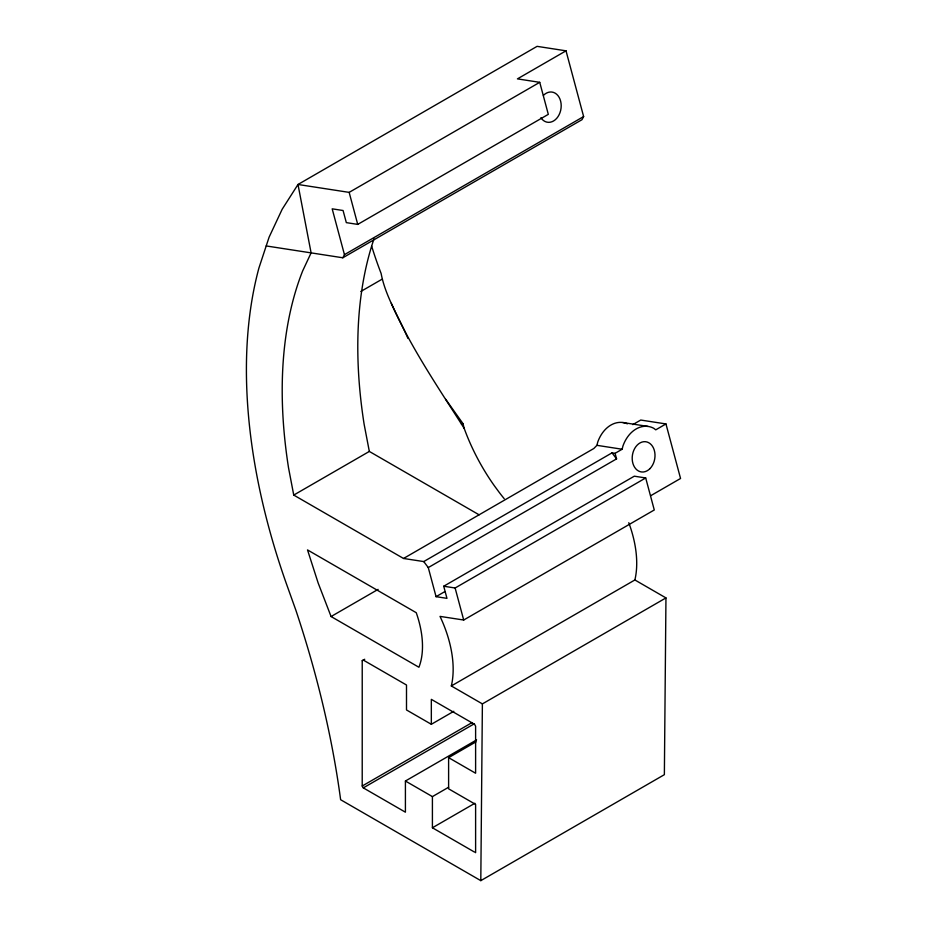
<?xml version="1.0" encoding="UTF-8"?>
<svg xmlns="http://www.w3.org/2000/svg" width="927" height="927" viewBox="0 0 927 927"><rect width="100%" height="100%" fill="white"/><g stroke="black" fill="none" stroke-linecap="round" stroke-linejoin="round"><path stroke-width="1.39" d="M476.594 739.92L405.412 781.021L405.412 812.191L363.303 787.88L362.214 786.015L362.225 660.696L364.728 659.259M362.225 660.696L363.303 660.082L406.501 685.018L406.501 709.955L431.333 724.288L431.333 699.352L474.531 724.288L475.609 726.165L475.609 773.234L448.61 757.649L448.61 788.819L475.609 804.404L475.609 852.713M266.211 245.945L342.816 257.776L581.994 119.687L583.628 116.559L566.015 50.823L537.092 46.35L297.996 184.485L282.167 209.259L269.108 237.161L258.934 267.973A511.774 295.47 60 0 0 286.281 583.419L295.875 610.244A752.84 434.659 60 0 1 340.626 799.723L480.8 880.65L482.388 703.894L665.957 597.915L634.879 579.966A92.121 53.187 60 0 0 628.773 522.712M665.957 597.915L664.369 774.671L480.8 880.65M407.938 338.39C398.83 317.057 385.389 296.234 381.124 273.488A536.86 143.43 48.3 0 1 371.669 246.118M342.816 257.776L344.45 254.647L332.179 208.83L343.071 210.51L346.327 222.631L357.729 224.404L548.309 114.357L539.734 82.329L349.155 192.376L297.996 184.485L311.101 252.897L302.654 270.939A461.159 266.258 60 0 0 288.529 467.811L293.743 495.076L403.535 558.471L593.825 448.506L596.93 445.331L597.73 442.098A30.753 22.769 -81.2 0 1 627.382 423.824M403.535 558.471L423.743 561.565L612.029 452.863L615.064 453.326L622.156 449.236L622.944 446.003A30.753 22.769 -81.2 0 1 653.686 428.251L655.771 429.827L665.957 423.94L680.557 478.471L650.661 495.736M566.015 50.823L517.428 78.876L539.734 82.329M344.45 254.647L583.628 116.559M360.823 291.472L381.762 279.386M293.743 495.076L369.328 451.437L479.12 514.821M632.817 424.612L640.742 420.047L665.957 423.94M331.078 616.536L418.911 667.255A80.916 46.721 60 0 0 416.246 612.701L307.521 549.931L318.135 582.944L331.078 616.536L378.123 589.375M482.388 703.894L451.322 685.957A92.121 53.187 60 0 0 440.012 616.385L463.697 620.024L654.277 509.977L645.702 477.961L634.3 476.188L443.72 586.235L446.965 598.355L436.061 596.664L428.274 567.579L616.559 458.877L615.064 453.326M436.061 596.664L444.833 591.6M443.72 586.235L455.122 587.996L645.702 477.961M451.322 685.957L634.879 579.966M431.333 724.288L453.813 711.31M362.214 786.015L472.098 722.562M363.303 787.88L474.427 723.709M448.61 757.649L476.084 741.785M405.412 781.021L432.411 796.606L448.645 787.232M474.52 852.087L432.411 827.776L474.867 803.269M391.321 303.361C410.209 346.072 436.408 384.798 461.426 424.033L462.967 423.604L464.207 428.425A142.631 82.352 60 0 0 494.427 485.875L499.236 492.399A142.631 82.352 60 0 0 504.218 498.703M622.782 422.515L648.008 426.42M596.93 445.331L622.156 449.236M612.029 452.863L616.559 458.877M423.743 561.565L428.274 567.579M445.725 399.328L462.967 423.604M461.426 424.033L464.207 428.425M349.155 192.376L357.729 224.404M455.122 587.996L463.697 620.024M369.328 451.437L364.114 424.172A461.159 266.258 60 0 1 373.987 238.888M432.411 796.606L432.411 827.776M543.407 95.4A15.272 11.309 -81.2 0 1 559.062 97.219A15.272 11.309 -81.2 0 1 556.698 118.355A15.272 11.309 -81.2 0 1 540.904 117.752M649.978 468.61A15.272 11.309 -81.2 0 0 648.61 442.642A15.272 11.309 -81.2 0 0 632.214 459.282A15.272 11.309 -81.2 0 0 649.978 468.61"/></g></svg>
